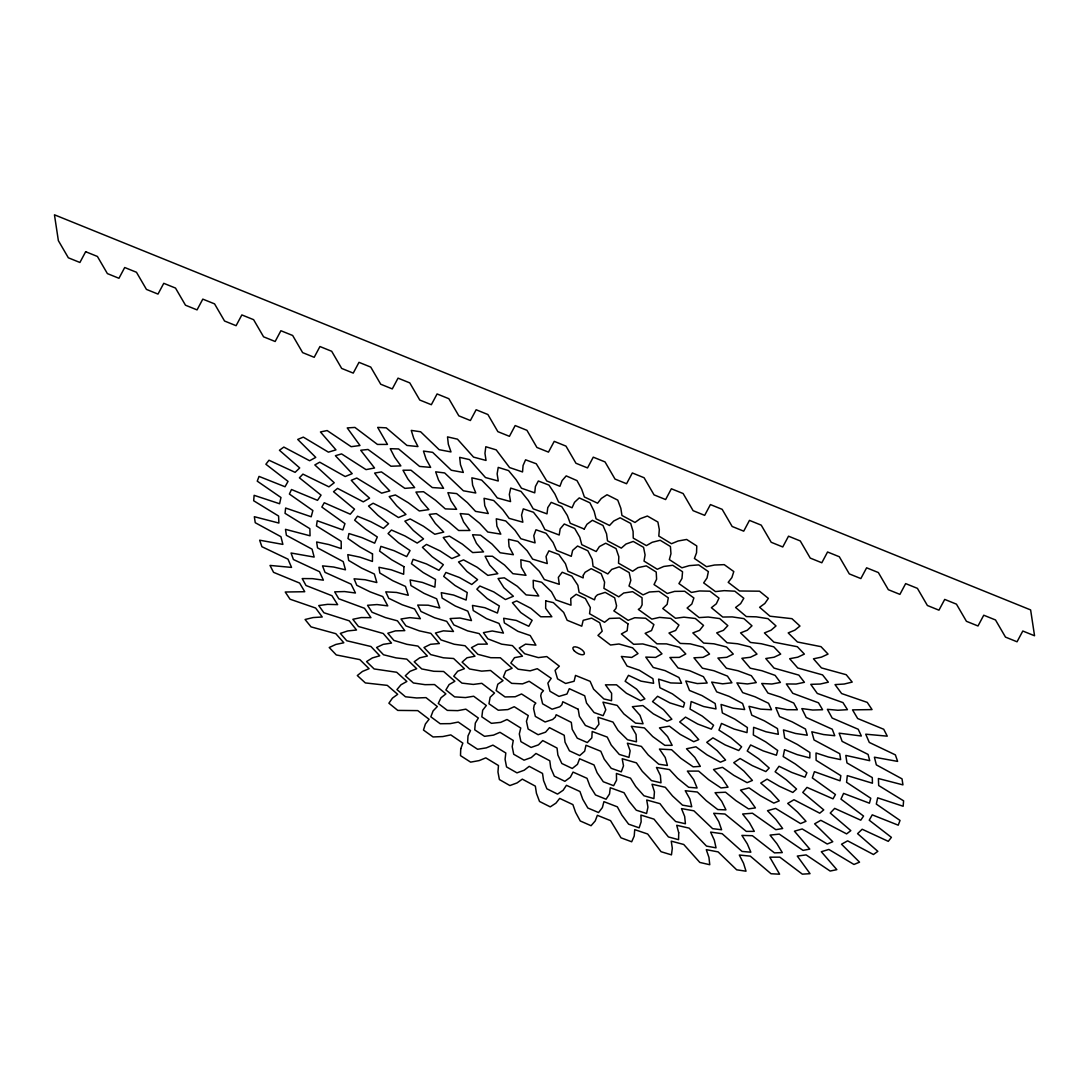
<?xml version="1.0" encoding="UTF-8"?>
<svg xmlns="http://www.w3.org/2000/svg" width="1089" height="1089" viewBox="0 0 1089 1089"><rect width="100%" height="100%" fill="white"/><g stroke="black" fill="none" stroke-linecap="round" stroke-linejoin="round"><path stroke-width="1.5" d="M578.191 709.252L579.375 716.303L585.392 725.437L595.07 729.358L598.936 724.212L597.997 717.27L612.984 722.075L617.98 730.324L627.509 739.744L636.466 741.8L636.058 734.462L631.307 726.268L644.416 727.915L652.719 736.545L664.848 745.352L672.185 745.339L667.571 736.532L659.458 727.888L669.408 726.2L680.217 734.394L693.734 741.704L698.757 739.622L690.372 730.188L679.686 721.953L685.512 717.12L697.763 724.049L711.362 729.154L713.581 725.22L702.242 716.086L690.045 709.062L691.161 701.534L703.657 706.53L716.004 708.939L715.174 703.521L702.01 695.599L689.487 690.467L685.784 680.993L697.314 683.565L707.183 683.021L703.412 676.664L689.691 670.715L678.079 667.979L669.926 657.484L679.345 657.388L685.798 653.958L679.441 647.274L666.522 643.885L656.939 643.817L645.137 633.322L651.521 630.558L653.904 624.582L645.6 618.239L634.737 617.735L628.135 620.335L613.828 610.875L615.925 608.492L616.565 605.715L614.659 597.779L605.198 592.375L597.466 594.812L595.424 596.799L594.485 599.835L579.076 592.334L577.891 585.297L571.875 576.163L562.21 572.242L558.344 577.374L559.283 584.33L544.296 579.525L539.3 571.276L529.771 561.842L520.814 559.787L521.223 567.124L525.973 575.319L512.865 573.672L504.561 565.041L492.432 556.234L485.095 556.248L489.71 565.068L497.836 573.699L487.872 575.387L477.064 567.206L463.546 559.896L458.523 561.965L466.909 571.398L477.595 579.634L471.768 584.48L459.504 577.551L445.918 572.446L443.699 576.38L455.039 585.501L467.235 592.525L466.119 600.053L453.623 595.057L441.276 592.661L442.107 598.065L455.27 606.001L467.794 611.133L471.496 620.607L459.966 618.035L450.097 618.566L453.868 624.923L467.589 630.871L479.201 633.607L487.355 644.103L477.935 644.212L471.483 647.628L477.84 654.312L490.758 657.702L500.341 657.77L512.143 668.265L505.759 671.028L503.377 677.004L511.68 683.361L522.543 683.865L529.145 681.251L543.452 690.712L541.356 693.094L540.716 695.871L542.621 703.821L552.082 709.211L559.814 706.775L561.856 704.801L562.795 701.752L578.191 709.252M545.739 600.883L545.657 608.315L551.837 616.755L540.743 616.769L530.86 608.329L516.703 600.937L512.402 602.707L520.746 612.522L532.14 620.335L528.805 626.27L516.295 620.444L503.663 618.266L504.357 622.908L517.942 631.348L530.207 635.54L535.897 645.137L525.538 644.144L519.262 648.037L524.694 653.754L538.32 657.606L546.773 656.572L559.324 666.169L555.063 670.388L557.541 678.855L565.64 683.47L574.107 681.265L575.509 675.411L590.115 681.319L593.587 689.146L603.878 698.947L611.542 700.703L611.623 693.285L605.443 684.831L616.537 684.818L626.42 693.257L640.577 700.663L644.879 698.879L636.534 689.078L625.14 681.265L628.476 675.316L640.985 681.142L653.618 683.32L652.924 678.692L639.338 670.252L627.073 666.06L621.383 656.449L631.743 657.443L638.018 653.563L632.586 647.832L618.96 643.994L610.507 645.015L597.956 635.418L602.217 631.198L599.74 622.745L591.64 618.116L583.173 620.335L581.771 626.189L567.151 620.267L563.694 612.44L553.403 602.639L545.739 600.883M372.52 553.933L372.438 561.434L360.023 557.173L347.786 554.628L348.671 560.454L361.684 568.118L374.344 574.012L376.848 582.547L365.087 579.729L354.061 578.803L356.784 585.297L370.206 591.899L382.743 596.554L387.752 605.865L377.012 604.558L367.538 605.293L372.03 612.236L385.424 617.586L397.431 620.839L404.781 630.626L395.416 630.871L387.807 633.254L393.905 640.414L406.864 644.32L417.945 646.09L427.392 656.027L419.701 657.838L414.201 661.772L421.729 668.932L433.817 671.287L443.631 671.491L454.875 681.265L449.104 684.573L445.891 689.936L454.589 696.865L465.439 697.573L473.647 696.239L486.334 705.522L482.672 710.219L481.842 716.848L491.438 723.327L500.681 722.375L507.038 719.502L520.746 728.024L519.317 733.945L520.91 741.636L531.092 747.449L538.442 744.862L542.73 740.574L557.037 748.048L557.881 755.017L561.829 763.498L572.269 768.466L577.483 764.328L579.579 758.761L594.022 764.941L597.099 772.727L603.279 781.739L613.652 785.7L616.565 780.146L616.401 773.462L630.504 778.159L635.731 786.53L643.953 795.773L653.917 798.591L654.435 791.812L652.012 784.243L665.311 787.293L672.526 795.964L682.517 805.152L691.746 806.745L689.868 798.945L685.253 790.723L697.355 792.03L706.298 800.728L717.746 809.563L725.955 809.876L721.721 801.313L715.078 792.697L725.56 792.234L735.973 800.674L748.511 808.882L755.426 807.902L748.973 798.836L740.506 790.124L749.055 787.891L760.598 795.814L773.803 803.11L779.22 800.878L770.753 791.608L760.735 783.059L767.078 779.139L779.37 786.285L792.833 792.438L796.563 789.021L786.353 779.86L775.123 771.761L779.03 766.275L791.676 772.4L804.975 777.219L806.895 772.727L795.283 763.961L783.182 756.556L784.556 749.681L797.148 754.609L809.835 757.944L809.889 752.513L797.257 744.413L784.679 737.961L783.454 729.916L795.596 733.482L807.276 735.225L805.465 729.031L792.193 721.871L779.547 716.576L775.776 707.605L787.075 709.688L797.366 709.783L793.745 703.045L780.269 697.042L767.949 693.067L761.756 683.484L771.856 684.015L780.418 682.449L775.109 675.371L761.864 670.715L750.28 668.197L741.854 658.301L750.416 657.266L756.991 654.094L750.158 646.893L737.58 643.762L727.084 642.769L716.698 632.872L723.464 630.313L727.833 625.631L719.693 618.566L708.177 617.027L699.124 617.599L687.118 608.016L691.842 604.014L693.884 597.984L684.695 591.259L674.608 591.381L667.298 593.491L654.04 584.548L656.599 579.225L656.218 572.038L646.294 565.872L637.963 567.641L632.614 571.235L618.538 563.204L618.838 556.724L616.061 548.611L605.715 543.207L599.399 546.583L596.187 551.524L581.771 544.677L579.797 537.258L574.706 528.478L564.265 524L560.182 528.859L559.202 535.012L544.881 529.553L540.716 521.44L533.487 512.279L523.278 508.876L521.549 515.07L522.856 522.216L509.094 518.337L502.846 509.775L493.698 500.518L484.061 498.313L484.755 505.636L488.28 513.559L475.525 511.367L467.412 502.655L456.659 493.603L447.892 492.65L450.982 500.858L456.631 509.312L445.292 508.89L435.559 500.287L423.526 491.724L415.93 492.065L421.307 500.913L428.889 509.611L419.319 510.972L408.307 502.75L395.389 494.964L389.195 496.584L396.682 505.786L405.966 514.444L398.492 517.534L386.527 509.979L373.132 503.227L368.545 506.058L377.91 515.315L388.582 523.673L383.437 528.396L370.913 521.74L357.491 516.213L354.646 520.188L365.605 529.2L377.311 536.972L374.67 543.18L361.984 537.639L348.943 533.542L347.963 538.511L360.132 546.991L372.52 553.933M678.719 832.772L678.57 839.687L668.428 836.937L653.985 819.132L640.931 815.076L641.149 821.827L639.148 827.831L628.625 824.169L621.873 815.103L617.34 806.84L603.932 801.654L602.38 807.575L598.542 812.544L587.842 808.011L582.765 799.272L579.947 791.512L566.443 785.305L563.136 790.26L557.554 794.099L546.882 788.804L543.574 780.554L542.526 773.435L529.2 766.343L524.19 770.222L516.976 772.863L506.548 766.915L505.078 759.319L505.813 752.989L492.909 745.121L486.32 747.871L477.595 749.259L467.617 742.752L467.998 735.96L470.502 730.542L458.292 722.061L450.233 723.627L440.187 723.736L430.836 716.807L433.082 710.94L437.315 706.543L426.003 697.627L416.651 697.967L405.462 696.783L396.941 689.582L400.997 684.763L406.864 681.469L396.695 672.267L374.126 668.945L366.571 661.595L372.37 657.919L379.762 655.796L370.927 646.498L346.751 640.754L340.34 633.403L347.759 630.926L356.539 630.014L349.215 620.812L323.909 612.753L318.737 605.552L327.639 604.341L337.631 604.64L331.954 595.71L306.009 585.501L302.197 578.572L312.407 578.64L323.406 580.178L319.499 571.684L293.417 559.515L291.049 553.008L314.163 557.078L312.08 549.183L286.393 535.312L285.481 529.336L310.052 535.802L309.861 528.669L285.046 513.341L285.631 508.032L311.182 516.771L312.87 510.537L289.402 494.052L291.484 489.519L317.512 500.341L321.051 495.127L299.407 477.826L302.919 474.123L328.932 486.837L334.241 482.754L314.83 464.949L319.717 462.185L345.199 476.533L352.196 473.647L335.398 455.706L341.565 453.909L366.027 469.618L374.548 467.998L360.704 450.247L368.028 449.471L390.978 466.228L400.875 465.888L394.681 457.285L390.243 448.695L398.588 448.94L419.592 466.432L430.672 467.385L426.098 459.109L423.458 451.077L432.646 452.343L451.295 470.23L463.342 472.463L460.47 464.676L459.681 457.353L469.55 459.612L485.476 477.54L498.258 480.998L497.142 473.865L498.231 467.385L508.577 470.598L516.132 479.759L521.468 488.212L534.74 492.841L535.407 486.497L538.334 480.998L548.965 485.095L554.9 494.025L558.589 502.056L572.065 507.76L574.516 502.315L579.239 497.904L589.939 502.819L594.145 511.34L596.078 518.8L609.527 525.47L613.706 521.032L620.117 517.792L630.694 523.428L633.09 531.364L633.24 538.102L646.39 545.616L652.202 542.281L660.193 540.267L670.429 546.501L670.96 553.716L669.34 559.61L681.932 567.805L689.269 565.64L698.689 564.892L708.367 571.616L707.047 577.96L703.671 582.887L715.473 591.599L724.199 590.646L734.83 591.191L743.801 598.269L740.629 603.633L735.579 607.485L746.333 616.565L756.283 616.837L767.949 618.647L776.008 625.944L771.053 630.204L764.424 632.927L773.939 642.183L797.379 646.73L804.376 654.094L797.747 657.184L789.648 658.709L797.747 667.979L822.549 674.894L828.348 682.19L820.167 684.042L810.761 684.341L817.281 693.434L842.968 702.596L847.46 709.674L837.877 710.246L827.368 709.32L832.173 718.059L858.241 729.276L861.345 736.014L839.129 733.169L842.137 741.378L868.083 754.432L869.73 760.694L845.826 755.412L846.97 762.94L872.289 777.573L872.439 783.222L847.31 775.613L846.575 782.31L870.764 798.251L869.43 803.192L843.58 793.391L840.967 799.122L863.563 816.056L860.773 820.18L834.678 808.378L830.254 813.047L850.822 830.635L846.616 833.888L820.807 820.316L814.64 823.815L832.786 841.729L827.245 844.016L802.212 828.947L794.439 831.206L809.794 849.093L803.029 850.386L779.275 834.106L770.032 835.1L776.988 843.812L782.297 852.605L774.456 852.878L752.417 835.712L741.908 835.399L747.299 843.866L750.852 852.197L742.058 851.435L722.184 833.711L710.6 832.105L714.33 840.164L716.045 847.855L706.489 846.085L689.16 828.144L676.718 825.285L678.719 832.772M460.742 748.769L460.497 755.63L470.625 762.137L479.16 760.598L485.803 757.862L498.476 765.54L497.959 771.992L499.388 779.561L509.897 785.564L517.071 782.909L522.298 779.139L535.339 786.135L536.441 793.296L539.518 801.463L550.258 806.867L555.962 803.124L559.678 798.387L572.896 804.608L575.591 812.353L580.274 820.983L591.068 825.707L595.22 820.943L597.357 815.307L610.548 820.643L621.002 837.822L631.688 841.783L634.206 836.08L634.737 829.641L647.683 834.011L661.064 851.707L671.464 854.865L672.308 848.29L671.246 841.144L683.742 844.479L699.819 862.434L709.769 864.72L708.953 857.397L706.285 849.651L718.127 851.897L736.668 869.812L746.019 871.2L743.528 863.237L739.308 855.028L750.335 856.145L771.026 873.746L779.615 874.195L769.8 857.179L779.819 857.152L802.348 874.154L810.053 873.677L797.284 856.063L806.132 854.906L830.145 871.05L836.842 869.648L821.31 851.721L828.865 849.447L853.967 864.462L859.548 862.161L841.525 844.22L847.637 840.844L873.446 854.511L877.843 851.339L857.574 833.657L862.175 829.246L888.284 841.348L891.401 837.359L869.24 820.208L872.248 814.844L898.234 825.176L900.031 820.439L876.305 804.09L877.68 797.842L903.149 806.255L903.598 800.837L878.687 785.55L878.401 778.526L902.944 784.883L902.032 778.866L876.346 764.886L874.399 757.195L897.622 761.402L895.376 754.881L869.294 742.439L865.728 734.19L887.276 736.164L883.724 729.262L857.669 718.522L852.524 709.865L872.058 709.592L867.252 702.391L841.634 693.557L835.018 684.613L844.166 684.028L852.211 682.082L846.235 674.717L821.46 667.911L813.456 658.818L821.405 657.143L828.048 654.094L820.997 646.662L797.447 641.993L788.191 632.913L794.82 630.163L799.966 626.039L791.934 618.675L769.991 616.211L759.618 607.281L764.818 603.497L768.371 598.378L759.509 591.191L739.526 590.987L728.201 582.329L731.89 577.578L733.795 571.548L724.226 564.647L714.479 565.028L706.502 566.688L694.414 558.466L696.538 552.817L696.783 545.957L686.655 539.463L678.12 540.988L671.477 543.724L658.804 536.047L659.321 529.608L657.892 522.039L647.383 516.036L640.209 518.691L634.982 522.448L621.942 515.451L620.839 508.291L617.762 500.137L607.022 494.733L601.319 498.463L597.602 503.2L584.385 496.979L581.689 489.233L577.007 480.617L566.212 475.893L562.06 480.644L559.923 486.279L546.732 480.943L536.278 463.778L525.592 459.803L523.074 465.507L522.543 471.945L509.598 467.576L496.216 449.88L485.817 446.735L484.959 453.296L486.034 460.443L473.538 457.108L457.462 439.166L447.511 436.88L448.328 444.203L450.996 451.935L439.153 449.689L420.613 431.775L411.261 430.4L413.752 438.363L417.972 446.572L406.946 445.442L386.255 427.841L377.665 427.392L387.48 444.421L377.461 444.435L354.932 427.433L347.228 427.909L359.996 445.524L351.148 446.681L327.136 430.55L320.438 431.952L335.97 449.866L328.415 452.153L303.314 437.125L297.719 439.439L315.756 457.38L309.644 460.742L283.834 447.075L279.437 450.261L299.706 467.943L295.105 472.34L268.997 460.239L265.879 464.241L288.041 481.392L285.032 486.756L259.032 476.41L257.249 481.161L280.962 497.51L279.601 503.744L254.132 495.332L253.683 500.763L278.593 516.036L278.879 523.06L254.336 516.703L255.248 522.72L280.935 536.7L282.881 544.391L259.645 540.198L261.905 546.705L287.986 559.161L291.553 567.41L270.004 565.422L273.557 572.338L299.611 583.064L304.757 591.722L285.223 592.008L290.028 599.195L315.647 608.043L322.262 616.987L313.115 617.558L305.07 619.505L311.046 626.883L335.82 633.689L343.825 642.769L335.875 644.443L329.218 647.506L336.283 654.938L359.833 659.607L369.089 668.687L362.46 671.437L357.315 675.548L365.346 682.926L387.289 685.376L397.662 694.319L392.462 698.103L388.896 703.208L397.771 710.409L417.754 710.613L429.08 719.271L425.391 724.008L423.471 730.052L433.054 736.954L442.801 736.559L450.778 734.898L462.866 743.134L460.742 748.769M403.951 566.661L403.651 574.271L391.21 569.792L378.945 567.287L379.816 573.005L392.857 580.736L405.489 586.413L408.28 595.275L396.546 592.443L385.751 591.844L388.732 598.31L402.236 604.79L414.596 608.969L420.368 618.702L409.859 617.64L400.997 618.988L405.952 625.903L419.319 630.858L430.863 633.362L439.357 643.531L430.536 644.293L423.989 647.519L430.713 654.598L443.373 657.797L453.596 658.505L464.445 668.687L457.693 671.219L453.759 676.201L461.94 683.116L473.334 684.423L481.787 683.32L494.515 693.053L490.132 697.259L488.975 703.753L498.272 710.219L507.896 709.579L514.226 706.72L528.274 715.568L526.45 721.258L528.111 729.004L538.116 734.721L545.562 732.176L549.469 727.67L564.225 735.252L565.041 742.194L569.452 750.838L579.729 755.562L584.657 751.206L585.991 745.257L600.801 751.26L604.218 759.128L611.201 768.303L621.288 771.829L623.493 765.853L622.187 758.72L636.412 762.858L642.292 771.325L651.521 780.622L660.996 782.8L660.383 775.477L656.476 767.459L669.504 769.569L677.576 778.254L688.656 787.279L697.096 788L693.679 779.642L687.377 771.107L698.621 771.094L708.531 779.615L720.986 787.96L728.024 787.211L721.966 778.186L713.513 769.501L722.497 767.35L733.823 775.354L747.095 782.651L752.417 780.445L743.978 771.148L733.755 762.695L740.084 758.516L752.322 765.635L765.839 771.57L769.215 768.031L758.761 758.856L747.231 751.002L750.607 744.971L763.226 750.906L776.403 755.221L777.696 750.484L765.676 741.854L753.329 734.939L753.629 727.316L766.071 731.794L778.336 734.313L777.464 728.582L764.424 720.864L751.791 715.187L748.987 706.312L760.735 709.143L771.529 709.742L768.548 703.276L755.045 696.797L742.684 692.618L736.913 682.885L747.422 683.946L756.283 682.599L751.328 675.684L737.947 670.742L726.417 668.238L717.923 658.055L726.744 657.307L733.278 654.067L726.567 647.002L713.908 643.803L703.685 643.082L692.835 632.913L699.587 630.368L703.521 625.399L695.34 618.484L683.946 617.177L675.493 618.266L662.765 608.547L667.149 604.341L668.306 597.834L659.008 591.381L649.371 592.008L643.054 594.88L629.006 586.018L630.83 580.328L629.17 572.583L619.165 566.865L611.719 569.411L607.812 573.93L593.056 566.334L592.239 559.406L587.829 550.748L577.551 546.025L572.623 550.381L571.289 556.329L556.479 550.34L553.062 542.472L546.079 533.297L535.979 529.771L533.787 535.734L535.094 542.88L520.869 538.728L514.988 530.261L505.759 520.964L496.285 518.8L496.897 526.123L500.804 534.127L487.777 532.017L479.704 523.333L468.624 514.321L460.184 513.586L463.601 521.944L469.904 530.479L458.66 530.506L448.75 521.971L436.294 513.64L429.257 514.389L435.314 523.414L443.768 532.099L434.783 534.25L423.458 526.246L410.185 518.949L404.863 521.141L413.303 530.438L423.526 538.892L417.196 543.071L404.958 535.951L391.441 530.016L388.065 533.569L398.52 542.73L410.049 550.585L406.673 556.615L394.055 550.694L380.864 546.365L379.585 551.102L391.604 559.746L403.951 566.661M584.235 529.023L570.241 523.278L567.342 515.505L561.774 506.644L551.211 502.369L547.781 507.597L546.991 513.858L533.215 508.862L528.41 500.559L520.991 491.398L510.7 488.09L509.339 494.447L510.564 501.593L497.305 497.932L490.703 489.301L481.637 480.072L471.864 477.826L472.612 485.149L475.798 493.004L463.383 490.785L444.666 472.953L435.668 471.823L438.486 479.936L443.563 488.294L432.319 487.559L410.989 470.203L402.971 470.217L407.831 478.929L414.664 487.6L404.849 488.362L381.449 471.918L374.616 473.075L381.368 482.155L389.794 490.908L381.654 493.167L356.756 478.03L351.284 480.29L359.751 489.519L369.579 498.163L363.304 501.852L337.536 488.389L333.533 491.711L354.51 509.162L350.277 514.199L324.25 502.75L321.84 507.052L344.954 523.659L342.858 529.921L317.226 520.76L316.45 525.933L341.17 541.287L341.252 548.611L328.851 544.554L316.64 541.982L317.525 547.876L343.212 561.611L345.485 569.819L333.697 567.029L322.507 565.872L325.039 572.365L351.066 584.126L355.463 593.015L344.573 591.558L334.677 591.844L338.788 598.787L364.516 608.288L370.927 617.64L361.208 617.558L352.85 619.287L358.444 626.488L383.246 633.499L391.523 643.082L383.192 644.361L376.59 647.492L383.519 654.775L396.042 657.879L406.782 659.131L416.706 668.714L410.009 671.341L405.299 675.779L413.398 682.98L425.009 684.668L434.538 684.559L445.891 693.897L440.963 697.804L438.282 703.453L447.348 710.382L457.761 710.641L465.861 709.157L478.343 718.019L475.308 723.11L474.722 729.834L484.537 736.327L493.494 735.129L499.96 732.312L513.259 740.493L512.198 746.632L513.722 754.269L524.04 760.163L531.309 757.549L535.979 753.465L549.795 760.762L550.721 767.799L554.315 776.158L564.878 781.303L570.309 777.328L573.059 772.087L587.025 778.322L589.939 786.081L595.506 794.956L606.069 799.231L609.5 794.004L610.289 787.728L624.065 792.738L628.87 801.041L636.289 810.202L646.58 813.497L647.941 807.153L646.716 799.993L659.975 803.655L666.577 812.299L675.643 821.528L685.417 823.76L684.668 816.437L681.483 808.583L693.897 810.815L712.614 828.647L721.612 829.764L718.794 821.664L713.717 813.292L724.961 814.028L746.292 831.383L754.309 831.37L749.45 822.671L742.616 814L752.431 813.224L775.831 829.682L782.664 828.525L775.913 819.445L767.486 810.692L775.627 808.419L800.524 823.57L805.996 821.297L797.529 812.067L787.701 803.437L793.963 799.748L819.745 813.197L823.747 809.876L802.77 792.424L807.003 787.388L833.031 798.836L835.44 794.534L812.326 777.927L814.422 771.679L840.055 780.827L840.831 775.667L816.11 760.299L816.029 752.989L828.43 757.032L840.64 759.618L839.755 753.711L814.068 739.976L811.795 731.781L823.583 734.558L834.773 735.728L832.241 729.222L806.214 717.46L801.817 708.585L812.707 710.028L822.603 709.742L818.492 702.8L792.765 693.298L786.353 683.96L796.073 684.042L804.431 682.313L798.836 675.112L774.034 668.102L765.758 658.518L774.075 657.225L780.69 654.094L773.762 646.812L761.238 643.722L750.498 642.456L740.574 632.886L747.272 630.259L751.982 625.807L743.882 618.606L732.271 616.918L722.742 617.041L711.389 607.689L716.317 603.796L718.999 598.133L709.933 591.204L699.519 590.959L691.42 592.443L678.937 583.568L681.973 578.49L682.558 571.752L672.743 565.273L663.786 566.457L657.32 569.275L644.021 561.094L645.083 554.954L643.558 547.318L633.24 541.437L625.971 544.051L621.302 548.121L607.485 540.825L606.559 533.787L602.966 525.442L592.402 520.297L586.971 524.258L584.235 529.023M583.309 575.237L583.146 577.905L567.927 571.249L565.45 563.694L558.848 554.532L548.91 550.843L546.038 556.493L547.263 563.571L532.603 559.12L527.144 550.762L517.779 541.41L508.522 539.286L509.053 546.61L513.355 554.709L500.178 552.763L492.065 544.105L480.548 535.162L472.544 534.74L476.438 543.288L483.543 551.892L472.68 552.572L462.43 544.16L449.471 536.183L443.237 537.49L450.247 546.719L459.721 555.295L451.84 558.548L440.092 550.911L426.507 544.405L422.437 547.359L432.129 556.683L443.359 564.687L438.976 570.309L426.466 563.939L413.112 559.31L411.438 563.721L423.213 572.569L435.505 579.498L434.879 587.148L422.396 582.424L410.117 579.961L410.961 585.555L424.057 593.355L436.635 598.787L439.806 607.975L428.154 605.198L417.7 605.062L421.007 611.487L434.62 617.762L446.694 621.343L453.473 631.484L443.359 630.844L435.409 633.036L440.963 639.896L454.222 644.252L465.044 645.75L474.995 656.218L467.058 657.756L462.104 662.139L469.577 668.986L481.651 671.137L490.526 670.47L503.036 680.611L497.782 684.219L496.135 690.521L505.037 696.933L515.179 696.756L521.549 693.965L535.829 703.126L534.25 705.046L533.569 708.571L535.339 716.399L545.113 721.98L552.681 719.475L555.336 717.079L556.166 714.738L571.303 722.361L572.201 729.303L577.265 738.165L587.311 742.562L591.831 737.893L592.185 731.495L607.24 737.09L611.242 745.107L619.287 754.432L628.952 757.372L630.136 750.825L627.359 743.188L641.38 746.401L648.227 754.976L658.75 764.206L667.434 765.485L665.216 757.481L659.458 749.069L671.586 749.708L680.843 758.312L693.176 766.833L700.35 766.384L694.85 757.427L686.492 748.769L695.939 746.795L707.033 754.881L720.401 762.177L725.601 760.04L717.188 750.675L706.747 742.33L712.927 737.852L725.151 744.917L738.737 750.525L741.623 746.809L730.814 737.648L718.958 730.12L721.49 723.436L734.068 729.031L747 732.611L747.408 727.561L734.884 719.176L722.347 712.941L721.054 704.46L733.224 708.231L744.685 709.552L742.589 703.48L729.126 696.388L716.698 691.855L711.689 682.109L722.66 683.824L731.931 682.789L727.466 676.106L713.921 670.742L702.391 668.183L693.952 657.797L703.058 657.348L709.552 654.026L702.99 647.125L690.222 643.844L680.298 643.422L668.973 633.036L675.629 630.449L678.951 625.072L670.701 618.375L659.498 617.381L651.821 619.124L638.317 609.404L640.509 607.88L642.102 604.831L642.047 597.711L632.627 591.667L623.698 593.015L618.743 596.826L603.919 588.359L604.599 582.111L601.155 573.699L591.164 568.676L585.079 572.283L583.309 575.237M627.945 623.847L627.155 630.749L621.37 633.948L633.635 644.293L642.782 643.939L655.946 647.492L661.976 653.822L655.605 657.416L645.791 657.089L653.223 667.448L665.052 670.62L678.923 677.481L681.591 683.266L670.729 682.939L658.6 679.128L659.893 687.717L672.389 693.87L684.559 702.854L683.402 707.101L669.939 702.909L657.579 696.279L652.529 701.602L663.514 709.674L671.872 719.23L667.108 721.204L653.373 713.867L642.918 705.577L632.382 706.693L639.964 715.296L643.068 723.777L635.513 723.123L623.874 713.921L617.136 705.386L602.952 702.133L605.797 709.769L603.129 715.691L594.09 712.546L586.549 703.058L584.698 695.762L569.302 688.684L566.947 694.047L558.956 696.402L549.986 691.284L547.862 683.157L551.211 678.365L537.285 668.7L530.125 670.851L518.173 669.218L510.836 663.024L514.498 657.661L522.475 656.191L512.402 645.6L501.675 644.171L487.858 638.848L483.421 632.641L492.228 630.98L503.445 633.09L498.98 623.412L486.552 618.647L473.239 610.548L472.463 605.416L484.891 607.73L497.414 613.053L499.334 605.96L487.341 598.678L476.846 589.203L479.868 586.018L493.766 591.912L505.432 599.549L513.395 596.255L503.908 587.72L498.054 578.504L504.343 577.837L517.316 586.29L526.11 594.893L538.742 595.982L533.406 587.679L533.188 580.314L541.669 582.261L551.47 591.817L555.866 599.903L570.99 605.185L570.731 598.542L576.19 594.308L585.392 598.542L590.333 607.539L589.557 613.72L604.558 622.282L609.418 618.443L619.614 618.076L627.945 623.847M85.663 251.709L79.905 262.476L68.348 257.794L58.37 240.655L54.45 214.805L1030.63 609.922L1034.55 635.772L1022.802 631.021L1017.044 641.789L1005.487 637.106L995.509 619.968L983.748 615.217L978.004 625.984L966.433 621.302L956.455 604.164L944.708 599.413L938.949 610.18L927.392 605.498L917.414 588.359L905.653 583.609L899.909 594.376L888.338 589.693L878.36 572.555L866.613 567.805L860.855 578.572L849.297 573.889L839.32 556.751L827.558 551.987L821.814 562.768L810.243 558.085L800.265 540.947L788.518 536.183L782.76 546.964L771.203 542.281L761.225 525.143L749.463 520.379L743.719 531.16L732.148 526.477L722.17 509.339L710.423 504.575L704.665 515.356L693.108 510.673L683.13 493.535L671.369 488.77L665.624 499.552L654.053 494.869L644.075 477.731L632.328 472.966L626.57 483.734L615.013 479.065L605.035 461.927L593.274 457.162L587.529 467.93L575.958 463.261L565.981 446.122L554.233 441.358L548.475 452.126L536.918 447.456L526.94 430.318L515.179 425.554L509.434 436.321L497.864 431.652L487.886 414.514L476.138 409.75L470.38 420.517L458.823 415.835L448.845 398.71L437.084 393.946L431.339 404.713L419.769 400.031L409.791 382.892L398.043 378.142L392.285 388.909L380.728 384.226L370.75 367.088L358.989 362.338L353.244 373.105L341.674 368.422L331.696 351.284L319.948 346.533L314.19 357.301L302.633 352.618L292.655 335.48L280.894 330.729L275.149 341.497L263.579 336.814L253.601 319.676L241.853 314.925L236.095 325.693L224.538 321.01L214.56 303.872L202.799 299.121L197.055 309.889L185.484 305.206L175.506 288.068L163.758 283.317L158 294.084L146.443 289.402L136.465 272.264L124.704 267.513L118.96 278.28L107.389 273.598L97.411 256.46L85.663 251.709M574.325 650.882A6.507 2.695 29.8 0 0 584.153 654.203A6.507 2.695 29.8 0 0 577.442 647.302A6.507 2.695 29.8 0 0 574.325 650.882"/></g></svg>
